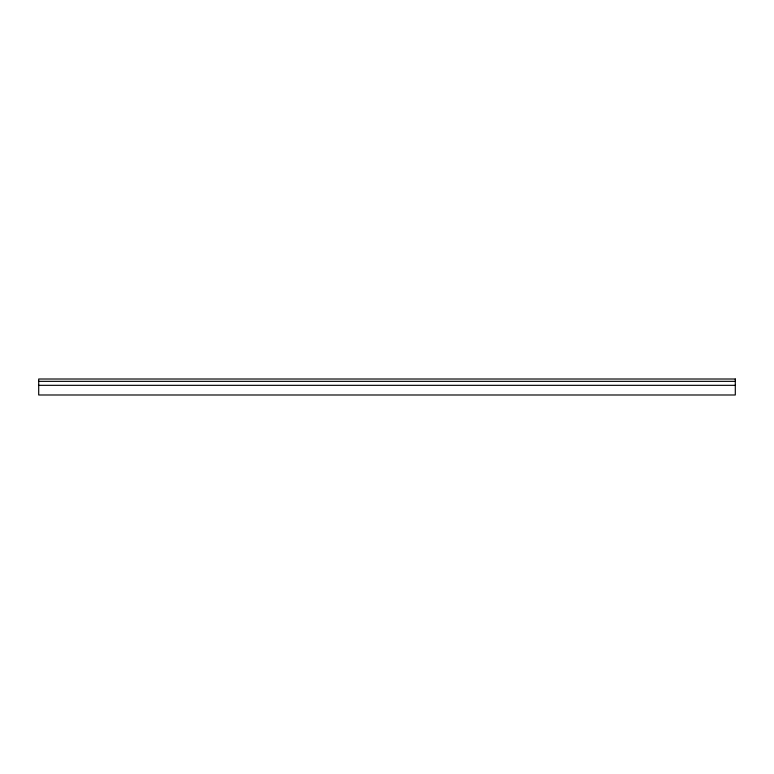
<?xml version="1.0" encoding="UTF-8"?>
<svg xmlns="http://www.w3.org/2000/svg" width="774" height="774" viewBox="0 0 774 774"><rect width="100%" height="100%" fill="white"/><g stroke="black" fill="none" stroke-linecap="round" stroke-linejoin="round"><path stroke-width="1.16" d="M38.7 381.35L735.3 381.35M38.7 385.326L735.3 385.326M735.3 379.008L38.7 379.008L38.7 394.992L735.3 394.992L735.3 379.008"/></g></svg>
